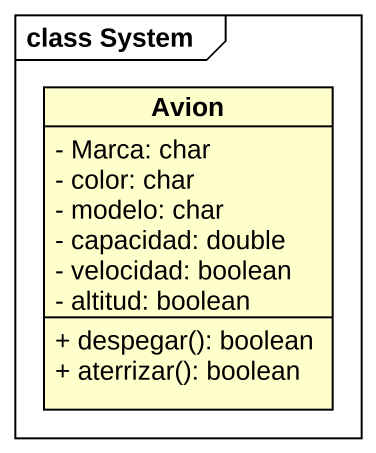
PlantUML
@startuml
mainframe class System
hide circle
hide empty members
skinparam classAttributeIconSize 0
class Avion {
  - Marca: char
  - color: char
  - modelo: char
  - capacidad: double
  - velocidad: boolean
  - altitud: boolean
  + despegar(): boolean
  + aterrizar(): boolean
}
@enduml
